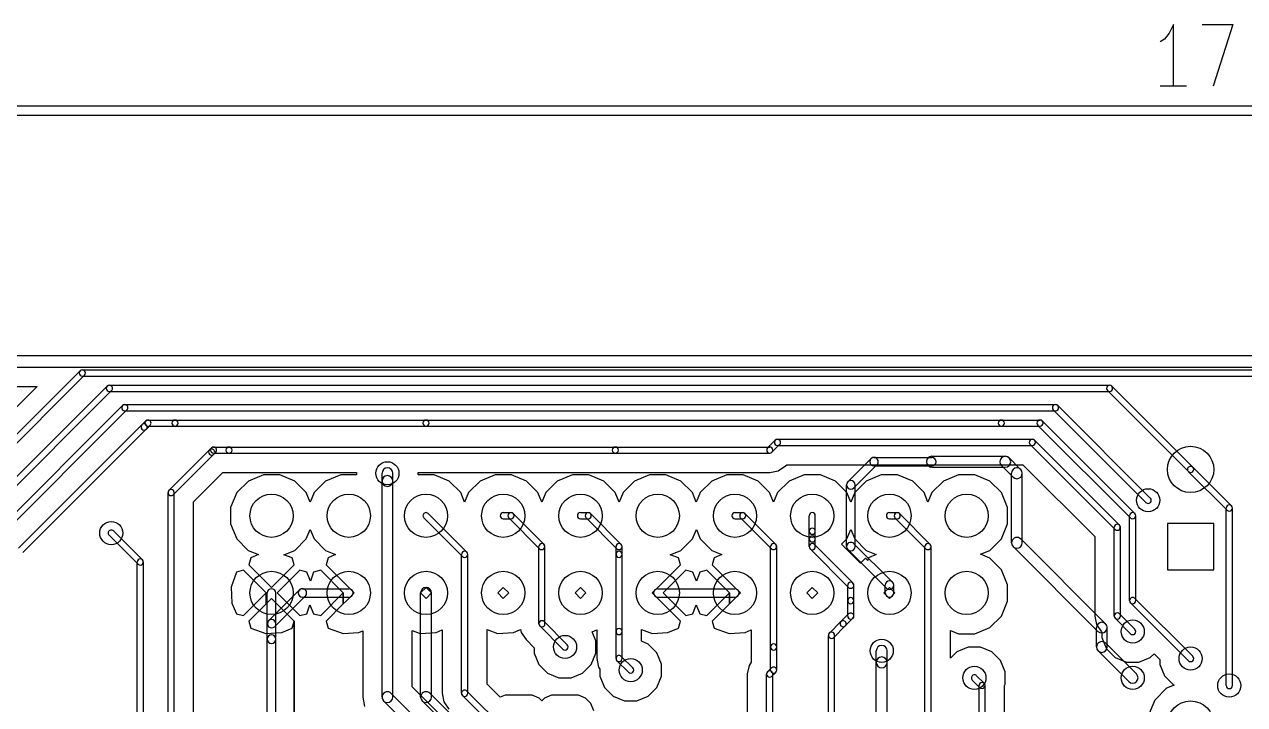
# Model space of a CAD drawing. Extents: x -29274 to 69862, y 24345 to 162744.
# Drawn here: x 9100 to 24898, y 73323 to 82136 of the extents above; entities that cross this region are included whole.
import ezdxf

# ---------------------------------------------------------------- set-up
doc = ezdxf.new("R2010")
doc.units = 0
doc.layers.add('BLACK', color=1, linetype='CONTINUOUS')

msp = doc.modelspace()

# ---------------------------------------------------------------- linework, layer by layer
at = {"layer": 'BLACK'}
for p, q in [((23920, 82022), (23862, 81946)), ((23977, 82136), (23920, 82022)), ((23977, 81336), (23977, 82136)), ((24348, 82136), (24748, 82136)), ((24748, 82136), (24491, 81336)), ((23862, 81946), (23805, 81908)), ((24148, 81336), (23805, 81336)), ((-8500, 81080), (61650, 81080)), ((-8500, 80960), (61650, 80960)), ((-7900, 77845), (61650, 77845)), ((-7900, 77695), (61650, 77695)), ((9821, 77648), (7622, 75449)), ((9878, 77591), (7679, 75392)), ((9850, 77660), (28100, 77660)), ((9850, 77580), (28100, 77580)), ((-7700, 77445), (9265, 77445)), ((-7700, 77445), (9265, 77445)), ((7022, 74299), (10171, 77448)), ((9265, 77445), (7639, 75819)), ((9265, 77445), (7639, 75819)), ((10200, 77460), (23150, 77460)), ((23179, 77448), (24228, 76399)), ((7079, 74242), (10228, 77391)), ((10200, 77380), (23150, 77380)), ((23122, 77391), (24171, 76342)), ((7422, 74249), (10371, 77198)), ((7479, 74192), (10428, 77141)), ((10400, 77210), (22450, 77210)), ((10400, 77130), (22450, 77130)), ((22422, 77141), (23621, 75942)), ((22479, 77198), (23678, 75999)), ((9022, 75349), (10621, 76948)), ((10622, 76949), (10671, 76998)), ((10679, 76892), (10728, 76941)), ((10700, 77010), (11050, 77010)), ((11050, 77010), (14300, 77010)), ((14300, 77010), (21750, 77010)), ((21750, 77010), (22250, 77010)), ((22222, 76941), (23421, 75742)), ((22279, 76998), (23478, 75799)), ((9079, 75292), (10678, 76891)), ((10700, 76930), (11050, 76930)), ((11050, 76930), (14300, 76930)), ((14300, 76930), (21750, 76930)), ((21750, 76930), (22250, 76930)), ((10971, 76099), (11496, 76624)), ((11497, 76624), (11521, 76648)), ((11550, 76660), (11750, 76660)), ((11750, 76660), (16750, 76660)), ((16750, 76660), (18750, 76660)), ((18722, 76649), (18821, 76748)), ((18779, 76592), (18878, 76691)), ((18850, 76760), (22150, 76760)), ((18850, 76680), (22150, 76680)), ((22122, 76691), (23221, 75592)), ((22179, 76748), (23278, 75649)), ((11028, 76042), (11553, 76567)), ((11550, 76580), (11750, 76580)), ((11553, 76568), (11577, 76592)), ((11750, 76580), (16750, 76580)), ((16750, 76580), (18750, 76580)), ((19761, 76209), (20061, 76509)), ((20100, 76525), (20850, 76525)), ((20850, 76540), (21800, 76540)), ((21850, 76519), (21999, 76370)), ((11290, 75950), (11670, 76330)), ((11290, 75950), (11670, 76330)), ((11670, 76330), (11750, 76330)), ((11670, 76330), (11750, 76330)), ((11750, 76330), (13401, 76330)), ((11750, 76330), (13401, 76330)), ((13401, 76330), (13401, 76300)), ((13401, 76330), (13401, 76300)), ((13730, 76220), (13730, 76320)), ((13870, 76220), (13870, 76320)), ((14199, 76300), (14199, 76330)), ((14199, 76330), (16750, 76330)), ((14199, 76300), (14199, 76330)), ((14199, 76330), (16750, 76330)), ((16750, 76330), (18750, 76330)), ((16750, 76330), (18750, 76330)), ((18750, 76330), (18861, 76352)), ((18750, 76330), (18861, 76352)), ((18861, 76352), (18955, 76415)), ((18861, 76352), (18955, 76415)), ((18955, 76415), (18970, 76430)), ((18955, 76415), (18970, 76430)), ((18970, 76430), (22029, 76430)), ((18970, 76430), (22029, 76430)), ((19839, 76131), (20139, 76431)), ((20100, 76415), (20850, 76415)), ((20850, 76400), (21800, 76400)), ((21751, 76420), (21900, 76271)), ((21880, 75420), (21880, 76320)), ((22020, 75420), (22020, 76320)), ((22029, 76430), (22960, 75500)), ((22029, 76430), (22960, 75500)), ((24671, 75842), (24172, 76341)), ((24728, 75899), (24229, 76398)), ((12000, 76219), (11851, 76071)), ((12000, 76219), (11851, 76071)), ((12195, 76300), (12000, 76219)), ((12195, 76300), (12000, 76219)), ((12406, 76300), (12195, 76300)), ((12406, 76300), (12195, 76300)), ((12601, 76219), (12406, 76300)), ((12601, 76219), (12406, 76300)), ((12749, 76070), (12601, 76219)), ((12749, 76070), (12601, 76219)), ((13000, 76219), (12851, 76071)), ((13000, 76219), (12851, 76071)), ((13195, 76300), (13000, 76219)), ((13195, 76300), (13000, 76219)), ((13401, 76300), (13195, 76300)), ((13401, 76300), (13195, 76300)), ((13730, 73420), (13730, 76220)), ((13870, 73420), (13870, 76220)), ((14406, 76300), (14199, 76300)), ((14406, 76300), (14199, 76300)), ((14601, 76219), (14406, 76300)), ((14601, 76219), (14406, 76300)), ((14749, 76070), (14601, 76219)), ((14749, 76070), (14601, 76219)), ((15000, 76219), (14851, 76071)), ((15000, 76219), (14851, 76071)), ((15195, 76300), (15000, 76219)), ((15195, 76300), (15000, 76219)), ((15406, 76300), (15195, 76300)), ((15406, 76300), (15195, 76300)), ((15601, 76219), (15406, 76300)), ((15601, 76219), (15406, 76300)), ((15749, 76070), (15601, 76219)), ((15749, 76070), (15601, 76219)), ((16000, 76219), (15851, 76071)), ((16000, 76219), (15851, 76071)), ((16195, 76300), (16000, 76219)), ((16195, 76300), (16000, 76219)), ((16406, 76300), (16195, 76300)), ((16406, 76300), (16195, 76300)), ((16601, 76219), (16406, 76300)), ((16601, 76219), (16406, 76300)), ((16749, 76070), (16601, 76219)), ((16749, 76070), (16601, 76219)), ((17000, 76219), (16851, 76071)), ((17000, 76219), (16851, 76071)), ((17195, 76300), (17000, 76219)), ((17195, 76300), (17000, 76219)), ((17406, 76300), (17195, 76300)), ((17406, 76300), (17195, 76300)), ((17601, 76219), (17406, 76300)), ((17601, 76219), (17406, 76300)), ((17749, 76070), (17601, 76219)), ((17749, 76070), (17601, 76219)), ((18000, 76219), (17851, 76071)), ((18000, 76219), (17851, 76071)), ((18195, 76300), (18000, 76219)), ((18195, 76300), (18000, 76219)), ((18406, 76300), (18195, 76300)), ((18406, 76300), (18195, 76300)), ((18601, 76219), (18406, 76300)), ((18601, 76219), (18406, 76300)), ((18749, 76070), (18601, 76219)), ((18749, 76070), (18601, 76219)), ((19000, 76219), (18851, 76071)), ((19000, 76219), (18851, 76071)), ((19195, 76300), (19000, 76219)), ((19195, 76300), (19000, 76219)), ((19406, 76300), (19195, 76300)), ((19406, 76300), (19195, 76300)), ((19601, 76219), (19406, 76300)), ((19601, 76219), (19406, 76300)), ((19749, 76070), (19601, 76219)), ((19749, 76070), (19601, 76219)), ((19745, 75370), (19745, 76170)), ((20000, 76219), (19851, 76071)), ((20000, 76219), (19851, 76071)), ((19855, 75370), (19855, 76170)), ((20195, 76300), (20000, 76219)), ((20195, 76300), (20000, 76219)), ((20406, 76300), (20195, 76300)), ((20406, 76300), (20195, 76300)), ((20601, 76219), (20406, 76300)), ((20601, 76219), (20406, 76300)), ((20749, 76070), (20601, 76219)), ((20749, 76070), (20601, 76219)), ((21000, 76219), (20851, 76071)), ((21000, 76219), (20851, 76071)), ((21195, 76300), (21000, 76219)), ((21195, 76300), (21000, 76219)), ((21406, 76300), (21195, 76300)), ((21406, 76300), (21195, 76300)), ((21601, 76219), (21406, 76300)), ((21601, 76219), (21406, 76300)), ((21749, 76070), (21601, 76219)), ((21749, 76070), (21601, 76219)), ((10960, 69920), (10960, 76070)), ((11040, 69920), (11040, 76070)), ((11851, 76071), (11770, 75876)), ((11851, 76071), (11770, 75876)), ((12799, 75948), (12749, 76070)), ((12799, 75948), (12749, 76070)), ((12851, 76071), (12799, 75948)), ((12851, 76071), (12799, 75948)), ((14799, 75948), (14749, 76070)), ((14799, 75948), (14749, 76070)), ((14851, 76071), (14799, 75948)), ((14851, 76071), (14799, 75948)), ((15799, 75948), (15749, 76070)), ((15799, 75948), (15749, 76070)), ((15851, 76071), (15799, 75948)), ((15851, 76071), (15799, 75948)), ((16799, 75948), (16749, 76070)), ((16799, 75948), (16749, 76070)), ((16851, 76071), (16799, 75948)), ((16851, 76071), (16799, 75948)), ((17799, 75948), (17749, 76070)), ((17799, 75948), (17749, 76070)), ((17851, 76071), (17799, 75948)), ((17851, 76071), (17799, 75948)), ((18799, 75948), (18749, 76070)), ((18799, 75948), (18749, 76070)), ((18851, 76071), (18799, 75948)), ((18851, 76071), (18799, 75948)), ((19799, 75948), (19749, 76070)), ((19799, 75948), (19749, 76070)), ((19851, 76071), (19799, 75948)), ((19851, 76071), (19799, 75948)), ((20799, 75948), (20749, 76070)), ((20799, 75948), (20749, 76070)), ((20851, 76071), (20799, 75948)), ((20851, 76071), (20799, 75948)), ((21830, 75875), (21749, 76070)), ((21830, 75875), (21749, 76070)), ((11290, 70092), (11290, 75950)), ((11290, 70092), (11290, 75950)), ((11770, 75876), (11770, 75665)), ((11770, 75876), (11770, 75665)), ((21830, 75664), (21830, 75875)), ((21830, 75664), (21830, 75875)), ((24660, 73570), (24660, 75870)), ((24740, 73570), (24740, 75870)), ((14771, 75242), (14272, 75741)), ((14828, 75299), (14329, 75798)), ((15300, 75810), (15400, 75810)), ((15300, 75730), (15400, 75730)), ((15372, 75741), (15771, 75342)), ((15429, 75798), (15828, 75399)), ((16300, 75810), (16400, 75810)), ((16300, 75730), (16400, 75730)), ((16372, 75741), (16771, 75342)), ((16429, 75798), (16828, 75399)), ((18300, 75810), (18400, 75810)), ((18300, 75730), (18400, 75730)), ((18372, 75741), (18771, 75342)), ((18429, 75798), (18828, 75399)), ((19260, 75570), (19260, 75770)), ((19340, 75570), (19340, 75770)), ((20300, 75810), (20400, 75810)), ((20300, 75730), (20400, 75730)), ((20372, 75741), (20771, 75342)), ((20429, 75798), (20828, 75399)), ((23410, 74670), (23410, 75770)), ((23490, 74670), (23490, 75770)), ((10571, 75142), (10196, 75517)), ((10628, 75199), (10253, 75574)), ((11770, 75665), (11851, 75470)), ((11770, 75665), (11851, 75470)), ((12749, 75469), (12800, 75593)), ((12749, 75469), (12800, 75593)), ((12800, 75593), (12851, 75470)), ((12800, 75593), (12851, 75470)), ((17749, 75469), (17800, 75593)), ((17749, 75469), (17800, 75593)), ((17800, 75593), (17851, 75470)), ((17800, 75593), (17851, 75470)), ((19260, 75470), (19260, 75570)), ((19340, 75470), (19340, 75570)), ((19749, 75469), (19800, 75593)), ((19749, 75469), (19800, 75593)), ((19800, 75593), (19851, 75470)), ((19800, 75593), (19851, 75470)), ((21749, 75469), (21830, 75664)), ((21749, 75469), (21830, 75664)), ((23210, 74470), (23210, 75620)), ((23290, 74470), (23290, 75620)), ((23900, 75670), (23900, 75070)), ((24500, 75670), (23900, 75670)), ((24500, 75070), (24500, 75670)), ((11851, 75470), (11999, 75321)), ((11851, 75470), (11999, 75321)), ((12600, 75321), (12749, 75469)), ((12600, 75321), (12749, 75469)), ((12851, 75470), (12999, 75321)), ((12851, 75470), (12999, 75321)), ((15760, 74370), (15760, 75370)), ((15840, 74370), (15840, 75370)), ((16760, 75270), (16760, 75370)), ((16840, 75270), (16840, 75370)), ((17600, 75321), (17749, 75469)), ((17600, 75321), (17749, 75469)), ((17851, 75470), (17999, 75321)), ((17851, 75470), (17999, 75321)), ((18760, 74070), (18760, 75370)), ((18840, 74070), (18840, 75370)), ((19260, 75370), (19260, 75470)), ((19329, 75398), (19828, 74899)), ((19340, 75370), (19340, 75470)), ((19679, 75401), (19749, 75469)), ((19679, 75401), (19749, 75469)), ((19924, 75156), (19679, 75401)), ((19924, 75156), (19679, 75401)), ((20338, 74909), (19839, 75408)), ((19851, 75470), (19999, 75321)), ((19851, 75470), (19999, 75321)), ((20760, 73120), (20760, 75370)), ((20840, 73120), (20840, 75370)), ((21600, 75321), (21749, 75469)), ((21600, 75321), (21749, 75469)), ((23000, 74271), (21901, 75370)), ((23099, 74370), (22000, 75469)), ((22960, 75500), (22960, 74470)), ((22960, 75500), (22960, 74470)), ((11999, 75321), (12129, 75267)), ((11999, 75321), (12129, 75267)), ((12031, 75226), (12007, 75134)), ((12031, 75226), (12007, 75134)), ((12129, 75267), (12031, 75226)), ((12129, 75267), (12031, 75226)), ((12461, 75264), (12600, 75321)), ((12461, 75264), (12600, 75321)), ((12569, 75226), (12461, 75264)), ((12569, 75226), (12461, 75264)), ((12593, 75134), (12569, 75226)), ((12593, 75134), (12569, 75226)), ((12999, 75321), (13129, 75267)), ((12999, 75321), (13129, 75267)), ((13031, 75226), (13007, 75134)), ((13031, 75226), (13007, 75134)), ((13129, 75267), (13031, 75226)), ((13129, 75267), (13031, 75226)), ((14760, 73470), (14760, 75270)), ((14840, 73470), (14840, 75270)), ((16760, 74270), (16760, 75270)), ((16840, 74270), (16840, 75270)), ((17461, 75264), (17600, 75321)), ((17461, 75264), (17600, 75321)), ((17569, 75226), (17461, 75264)), ((17569, 75226), (17461, 75264)), ((17593, 75134), (17569, 75226)), ((17593, 75134), (17569, 75226)), ((17999, 75321), (18129, 75267)), ((17999, 75321), (18129, 75267)), ((18031, 75226), (18007, 75134)), ((18031, 75226), (18007, 75134)), ((18129, 75267), (18031, 75226)), ((18129, 75267), (18031, 75226)), ((19272, 75341), (19771, 74842)), ((20261, 74832), (19762, 75331)), ((19990, 75222), (19924, 75156)), ((19990, 75222), (19924, 75156)), ((20021, 75191), (19990, 75222)), ((20021, 75191), (19990, 75222)), ((19999, 75321), (20129, 75267)), ((19999, 75321), (20129, 75267)), ((20031, 75226), (20021, 75191)), ((20031, 75226), (20021, 75191)), ((20129, 75267), (20031, 75226)), ((20129, 75267), (20031, 75226)), ((21477, 75271), (21600, 75321)), ((21477, 75271), (21600, 75321)), ((21601, 75219), (21477, 75271)), ((21601, 75219), (21477, 75271)), ((21749, 75070), (21601, 75219)), ((21749, 75070), (21601, 75219)), ((10560, 69420), (10560, 75170)), ((10640, 69420), (10640, 75170)), ((11936, 75063), (11844, 75039)), ((11936, 75063), (11844, 75039)), ((12229, 74770), (11936, 75063)), ((12229, 74770), (11936, 75063)), ((12007, 75134), (12300, 74841)), ((12007, 75134), (12300, 74841)), ((12300, 74841), (12593, 75134)), ((12300, 74841), (12593, 75134)), ((12664, 75063), (12371, 74770)), ((12664, 75063), (12371, 74770)), ((12756, 75039), (12664, 75063)), ((12756, 75039), (12664, 75063)), ((12936, 75063), (12844, 75039)), ((12936, 75063), (12844, 75039)), ((13229, 74770), (12936, 75063)), ((13229, 74770), (12936, 75063)), ((13007, 75134), (13265, 74876)), ((13007, 75134), (13265, 74876)), ((17335, 74876), (17593, 75134)), ((17335, 74876), (17593, 75134)), ((17664, 75063), (17371, 74770)), ((17664, 75063), (17371, 74770)), ((17756, 75039), (17664, 75063)), ((17756, 75039), (17664, 75063)), ((17936, 75063), (17844, 75039)), ((17936, 75063), (17844, 75039)), ((18229, 74770), (17936, 75063)), ((18229, 74770), (17936, 75063)), ((18007, 75134), (18265, 74876)), ((18007, 75134), (18265, 74876)), ((21830, 74875), (21749, 75070)), ((21830, 74875), (21749, 75070)), ((23900, 75070), (24500, 75070)), ((11844, 75039), (11776, 74844)), ((11844, 75039), (11776, 74844)), ((12803, 74924), (12756, 75039)), ((12803, 74924), (12756, 75039)), ((12844, 75039), (12803, 74924)), ((12844, 75039), (12803, 74924)), ((17803, 74924), (17756, 75039)), ((17803, 74924), (17756, 75039)), ((17844, 75039), (17803, 74924)), ((17844, 75039), (17803, 74924)), ((11776, 74844), (11787, 74638)), ((11776, 74844), (11787, 74638)), ((11936, 74477), (12229, 74770)), ((11936, 74477), (12229, 74770)), ((12229, 74628), (12229, 74770)), ((12229, 74770), (12229, 74628)), ((12229, 74628), (12229, 74770)), ((12229, 74770), (12229, 74628)), ((12245, 74170), (12245, 74770)), ((12262, 74409), (12661, 74808)), ((12339, 74332), (12738, 74731)), ((12355, 74170), (12355, 74770)), ((12371, 74770), (12664, 74477)), ((12371, 74770), (12664, 74477)), ((12700, 74825), (13300, 74825)), ((12936, 74477), (13229, 74770)), ((12936, 74477), (13229, 74770)), ((13229, 74628), (13229, 74770)), ((13229, 74770), (13229, 74628)), ((13229, 74628), (13229, 74770)), ((13229, 74770), (13229, 74628)), ((13265, 74876), (13300, 74841)), ((13265, 74876), (13300, 74841)), ((13300, 74841), (13371, 74770)), ((13300, 74841), (13371, 74770)), ((13371, 74770), (13300, 74699)), ((13371, 74770), (13300, 74699)), ((14229, 74770), (14300, 74841)), ((14229, 74770), (14300, 74841)), ((14300, 74699), (14229, 74770)), ((14300, 74699), (14229, 74770)), ((14230, 73420), (14230, 74770)), ((14300, 74841), (14371, 74770)), ((14300, 74841), (14371, 74770)), ((14371, 74770), (14300, 74699)), ((14371, 74770), (14300, 74699)), ((14370, 73420), (14370, 74770)), ((15229, 74770), (15300, 74841)), ((15229, 74770), (15300, 74841)), ((15300, 74699), (15229, 74770)), ((15300, 74699), (15229, 74770)), ((15300, 74841), (15371, 74770)), ((15300, 74841), (15371, 74770)), ((15371, 74770), (15300, 74699)), ((15371, 74770), (15300, 74699)), ((16229, 74770), (16300, 74841)), ((16229, 74770), (16300, 74841)), ((16300, 74699), (16229, 74770)), ((16300, 74699), (16229, 74770)), ((16300, 74841), (16371, 74770)), ((16300, 74841), (16371, 74770)), ((16371, 74770), (16300, 74699)), ((16371, 74770), (16300, 74699)), ((17229, 74770), (17300, 74841)), ((17229, 74770), (17300, 74841)), ((17300, 74699), (17229, 74770)), ((17300, 74699), (17229, 74770)), ((17300, 74841), (17335, 74876)), ((17300, 74841), (17335, 74876)), ((17300, 74825), (18300, 74825)), ((17371, 74770), (17664, 74477)), ((17371, 74770), (17664, 74477)), ((17936, 74477), (18229, 74770)), ((17936, 74477), (18229, 74770)), ((18229, 74628), (18229, 74770)), ((18229, 74770), (18229, 74628)), ((18229, 74628), (18229, 74770)), ((18229, 74770), (18229, 74628)), ((18265, 74876), (18300, 74841)), ((18265, 74876), (18300, 74841)), ((18300, 74841), (18371, 74770)), ((18300, 74841), (18371, 74770)), ((18371, 74770), (18300, 74699)), ((18371, 74770), (18300, 74699)), ((19229, 74770), (19300, 74841)), ((19229, 74770), (19300, 74841)), ((19300, 74699), (19229, 74770)), ((19300, 74699), (19229, 74770)), ((19300, 74841), (19371, 74770)), ((19300, 74841), (19371, 74770)), ((19371, 74770), (19300, 74699)), ((19371, 74770), (19300, 74699)), ((19760, 74670), (19760, 74870)), ((19840, 74670), (19840, 74870)), ((20229, 74770), (20300, 74841)), ((20229, 74770), (20300, 74841)), ((20300, 74699), (20229, 74770)), ((20300, 74699), (20229, 74770)), ((20245, 74770), (20245, 74870)), ((20300, 74841), (20371, 74770)), ((20300, 74841), (20371, 74770)), ((20371, 74770), (20300, 74699)), ((20371, 74770), (20300, 74699)), ((20355, 74770), (20355, 74870)), ((21830, 74664), (21830, 74875)), ((21830, 74664), (21830, 74875)), ((11787, 74638), (11844, 74501)), ((11787, 74638), (11844, 74501)), ((12229, 74628), (12007, 74406)), ((12229, 74628), (12007, 74406)), ((12300, 74699), (12229, 74628)), ((12300, 74699), (12229, 74628)), ((12593, 74406), (12300, 74699)), ((12593, 74406), (12300, 74699)), ((12700, 74715), (13300, 74715)), ((12756, 74501), (12796, 74617)), ((12756, 74501), (12796, 74617)), ((12796, 74617), (12844, 74501)), ((12796, 74617), (12844, 74501)), ((13229, 74628), (13007, 74406)), ((13229, 74628), (13007, 74406)), ((13265, 74664), (13229, 74628)), ((13265, 74664), (13229, 74628)), ((13300, 74699), (13265, 74664)), ((13300, 74699), (13265, 74664)), ((17300, 74715), (18300, 74715)), ((17335, 74664), (17300, 74699)), ((17335, 74664), (17300, 74699)), ((17593, 74406), (17335, 74664)), ((17593, 74406), (17335, 74664)), ((17756, 74501), (17796, 74617)), ((17756, 74501), (17796, 74617)), ((17796, 74617), (17844, 74501)), ((17796, 74617), (17844, 74501)), ((18229, 74628), (18007, 74406)), ((18229, 74628), (18007, 74406)), ((18265, 74664), (18229, 74628)), ((18265, 74664), (18229, 74628)), ((18300, 74699), (18265, 74664)), ((18300, 74699), (18265, 74664)), ((19760, 74470), (19760, 74670)), ((19840, 74470), (19840, 74670)), ((21749, 74469), (21830, 74664)), ((21749, 74469), (21830, 74664)), ((24171, 73892), (23422, 74641)), ((24228, 73949), (23479, 74698)), ((11844, 74501), (11936, 74477)), ((11844, 74501), (11936, 74477)), ((12664, 74477), (12756, 74501)), ((12664, 74477), (12756, 74501)), ((12844, 74501), (12936, 74477)), ((12844, 74501), (12936, 74477)), ((17664, 74477), (17756, 74501)), ((17664, 74477), (17756, 74501)), ((17844, 74501), (17936, 74477)), ((17844, 74501), (17936, 74477)), ((19672, 74399), (19771, 74498)), ((19729, 74342), (19828, 74441)), ((21600, 74321), (21749, 74469)), ((21600, 74321), (21749, 74469)), ((22960, 74470), (22982, 74359)), ((22960, 74470), (22982, 74359)), ((23222, 74441), (23421, 74242)), ((23279, 74498), (23478, 74299)), ((12007, 74406), (12031, 74314)), ((12007, 74406), (12031, 74314)), ((12031, 74314), (12226, 74246)), ((12031, 74314), (12226, 74246)), ((12226, 74246), (12432, 74257)), ((12226, 74246), (12432, 74257)), ((12245, 74170), (12245, 74370)), ((12355, 74170), (12355, 74370)), ((12432, 74257), (12569, 74314)), ((12432, 74257), (12569, 74314)), ((12569, 74314), (12593, 74406)), ((12569, 74314), (12593, 74406)), ((12593, 73001), (12593, 74406)), ((12593, 74406), (12593, 73001)), ((12593, 73001), (12593, 74406)), ((12593, 74406), (12593, 73001)), ((13007, 74406), (13031, 74314)), ((13007, 74406), (13031, 74314)), ((13031, 74314), (13226, 74246)), ((13031, 74314), (13226, 74246)), ((13226, 74246), (13432, 74257)), ((13226, 74246), (13432, 74257)), ((13432, 74257), (13480, 74277)), ((13432, 74257), (13480, 74277)), ((13480, 74277), (13480, 73420)), ((13480, 74277), (13480, 73420)), ((14120, 73553), (14120, 74283)), ((14120, 74283), (14226, 74246)), ((14120, 73553), (14120, 74283)), ((14120, 74283), (14226, 74246)), ((14226, 74246), (14432, 74257)), ((14226, 74246), (14432, 74257)), ((14432, 74257), (14510, 74290)), ((14432, 74257), (14510, 74290)), ((14510, 74290), (14510, 73470)), ((14510, 74290), (14510, 73470)), ((15090, 73590), (15090, 74294)), ((15090, 74294), (15226, 74246)), ((15090, 73590), (15090, 74294)), ((15090, 74294), (15226, 74246)), ((15226, 74246), (15432, 74257)), ((15226, 74246), (15432, 74257)), ((15432, 74257), (15524, 74296)), ((15432, 74257), (15524, 74296)), ((15524, 74296), (15532, 74259)), ((15524, 74296), (15532, 74259)), ((15532, 74259), (15595, 74165)), ((15532, 74259), (15595, 74165)), ((15772, 74342), (16072, 74042)), ((15828, 74398), (16128, 74098)), ((16450, 74265), (16510, 74290)), ((16450, 74265), (16510, 74290)), ((16499, 74149), (16450, 74265)), ((16499, 74149), (16450, 74265)), ((16510, 74290), (16510, 74270)), ((16510, 74290), (16510, 74270)), ((16510, 74270), (16510, 73920)), ((16510, 74270), (16510, 73920)), ((16760, 73920), (16760, 74270)), ((16840, 73920), (16840, 74270)), ((17090, 74270), (17090, 74294)), ((17090, 74294), (17226, 74246)), ((17090, 74270), (17090, 74294)), ((17090, 74294), (17226, 74246)), ((17090, 74144), (17090, 74270)), ((17090, 74144), (17090, 74270)), ((17226, 74246), (17432, 74257)), ((17226, 74246), (17432, 74257)), ((17432, 74257), (17569, 74314)), ((17432, 74257), (17569, 74314)), ((17569, 74314), (17593, 74406)), ((17569, 74314), (17593, 74406)), ((18007, 74406), (18031, 74314)), ((18007, 74406), (18031, 74314)), ((18031, 74314), (18226, 74246)), ((18031, 74314), (18226, 74246)), ((18226, 74246), (18432, 74257)), ((18226, 74246), (18432, 74257)), ((18432, 74257), (18510, 74290)), ((18432, 74257), (18510, 74290)), ((18510, 74290), (18510, 74070)), ((18510, 74290), (18510, 74070)), ((19522, 74248), (19672, 74398)), ((19578, 74192), (19728, 74342)), ((21090, 73924), (21090, 74284)), ((21090, 74284), (21194, 74240)), ((21090, 73924), (21090, 74284)), ((21090, 74284), (21194, 74240)), ((21405, 74240), (21600, 74321)), ((21405, 74240), (21600, 74321)), ((22980, 74070), (22980, 74320)), ((22982, 74359), (23045, 74265)), ((22982, 74359), (23045, 74265)), ((23045, 74265), (23051, 74259)), ((23045, 74265), (23051, 74259)), ((23051, 74259), (23051, 74191)), ((23051, 74259), (23051, 74191)), ((23120, 74070), (23120, 74320)), ((12245, 72670), (12245, 74170)), ((12355, 72670), (12355, 74170)), ((15595, 74165), (15701, 74059)), ((15595, 74165), (15701, 74059)), ((16499, 73990), (16499, 74149)), ((16499, 73990), (16499, 74149)), ((17176, 74108), (17090, 74144)), ((17176, 74108), (17090, 74144)), ((17288, 73996), (17176, 74108)), ((17288, 73996), (17176, 74108)), ((19510, 71920), (19510, 74220)), ((19590, 71920), (19590, 74220)), ((21194, 74240), (21405, 74240)), ((21194, 74240), (21405, 74240)), ((23051, 74191), (23112, 74044)), ((23051, 74191), (23112, 74044)), ((23499, 73720), (23100, 74119)), ((15701, 74059), (15701, 73991)), ((15701, 74059), (15701, 73991)), ((15701, 73991), (15762, 73844)), ((15701, 73991), (15762, 73844)), ((16438, 73844), (16499, 73990)), ((16438, 73844), (16499, 73990)), ((16978, 73798), (16828, 73948)), ((17349, 73849), (17288, 73996)), ((17349, 73849), (17288, 73996)), ((18510, 74070), (18510, 73873)), ((18510, 74070), (18510, 73873)), ((18760, 73770), (18760, 74070)), ((18840, 73770), (18840, 74070)), ((20130, 73870), (20130, 74020)), ((20270, 73870), (20270, 74020)), ((21174, 74008), (21090, 73924)), ((21174, 74008), (21090, 73924)), ((21321, 74069), (21174, 74008)), ((21321, 74069), (21174, 74008)), ((21480, 74069), (21321, 74069)), ((21480, 74069), (21321, 74069)), ((21626, 74008), (21480, 74069)), ((21626, 74008), (21480, 74069)), ((21738, 73896), (21626, 74008)), ((21738, 73896), (21626, 74008)), ((23400, 73621), (23001, 74020)), ((23112, 74044), (23224, 73932)), ((23112, 74044), (23224, 73932)), ((23676, 73932), (23726, 73983)), ((23676, 73932), (23726, 73983)), ((23726, 73983), (23801, 73909)), ((23726, 73983), (23801, 73909)), ((15762, 73844), (15874, 73732)), ((15762, 73844), (15874, 73732)), ((16326, 73732), (16438, 73844)), ((16326, 73732), (16438, 73844)), ((16510, 73920), (16532, 73809)), ((16510, 73920), (16532, 73809)), ((16532, 73809), (16551, 73781)), ((16532, 73809), (16551, 73781)), ((16551, 73781), (16551, 73691)), ((16551, 73781), (16551, 73691)), ((16922, 73742), (16772, 73892)), ((17349, 73690), (17349, 73849)), ((17349, 73690), (17349, 73849)), ((18482, 73831), (18460, 73720)), ((18482, 73831), (18460, 73720)), ((18510, 73873), (18482, 73831)), ((18510, 73873), (18482, 73831)), ((18722, 73749), (18771, 73798)), ((20130, 72420), (20130, 73870)), ((20270, 72420), (20270, 73870)), ((21799, 73749), (21738, 73896)), ((21799, 73749), (21738, 73896)), ((23224, 73932), (23370, 73871)), ((23224, 73932), (23370, 73871)), ((23370, 73871), (23529, 73871)), ((23370, 73871), (23529, 73871)), ((23529, 73871), (23676, 73932)), ((23529, 73871), (23676, 73932)), ((23801, 73909), (23801, 73841)), ((23801, 73909), (23801, 73841)), ((23801, 73841), (23862, 73694)), ((23801, 73841), (23862, 73694)), ((15874, 73732), (16020, 73671)), ((15874, 73732), (16020, 73671)), ((16020, 73671), (16179, 73671)), ((16020, 73671), (16179, 73671)), ((16179, 73671), (16326, 73732)), ((16179, 73671), (16326, 73732)), ((16551, 73691), (16612, 73544)), ((16551, 73691), (16612, 73544)), ((17288, 73544), (17349, 73690)), ((17288, 73544), (17349, 73690)), ((18460, 73720), (18460, 70842)), ((18460, 73720), (18460, 70842)), ((18710, 70670), (18710, 73720)), ((18779, 73692), (18828, 73741)), ((18790, 70670), (18790, 73720)), ((21471, 73542), (21372, 73641)), ((21528, 73599), (21429, 73698)), ((21799, 73590), (21799, 73749)), ((21799, 73590), (21799, 73749)), ((23862, 73694), (23974, 73582)), ((23862, 73694), (23974, 73582)), ((14549, 72770), (13850, 73469)), ((14685, 72988), (14120, 73553)), ((14685, 72988), (14120, 73553)), ((15174, 72645), (14349, 73470)), ((14510, 73470), (14532, 73359)), ((14510, 73470), (14532, 73359)), ((15328, 72999), (14829, 73498)), ((15262, 73418), (15090, 73590)), ((15262, 73418), (15090, 73590)), ((16612, 73544), (16724, 73432)), ((16612, 73544), (16724, 73432)), ((17176, 73432), (17288, 73544)), ((17176, 73432), (17288, 73544)), ((21460, 72470), (21460, 73570)), ((21540, 72470), (21540, 73570)), ((21790, 73570), (21799, 73590)), ((21790, 73570), (21799, 73590)), ((21790, 73569), (21790, 73570)), ((21790, 73569), (21790, 73570)), ((21790, 73169), (21790, 73569)), ((21790, 73169), (21790, 73569)), ((23889, 73535), (23735, 73381)), ((23889, 73535), (23735, 73381)), ((23987, 73577), (23889, 73535)), ((23987, 73577), (23889, 73535)), ((23974, 73582), (23987, 73577)), ((23974, 73582), (23987, 73577)), ((13480, 73420), (13504, 73297)), ((13480, 73420), (13504, 73297)), ((14450, 72671), (13751, 73370)), ((15075, 72546), (14250, 73371)), ((14532, 73359), (14595, 73265)), ((14532, 73359), (14595, 73265)), ((15271, 72942), (14772, 73441)), ((15326, 73444), (15262, 73418)), ((15326, 73444), (15262, 73418)), ((15576, 73444), (15326, 73444)), ((15576, 73444), (15326, 73444)), ((15675, 73444), (15576, 73444)), ((15675, 73444), (15576, 73444)), ((15766, 73406), (15675, 73444)), ((15766, 73406), (15675, 73444)), ((15800, 73372), (15766, 73406)), ((15800, 73372), (15766, 73406)), ((15834, 73406), (15800, 73372)), ((15834, 73406), (15800, 73372)), ((15926, 73444), (15834, 73406)), ((15926, 73444), (15834, 73406)), ((16176, 73444), (15926, 73444)), ((16176, 73444), (15926, 73444)), ((16275, 73444), (16176, 73444)), ((16275, 73444), (16176, 73444)), ((16366, 73406), (16275, 73444)), ((16366, 73406), (16275, 73444)), ((16436, 73336), (16366, 73406)), ((16436, 73336), (16366, 73406)), ((16474, 73244), (16436, 73336)), ((16474, 73244), (16436, 73336)), ((16724, 73432), (16870, 73371)), ((16724, 73432), (16870, 73371)), ((16870, 73371), (17029, 73371)), ((16870, 73371), (17029, 73371)), ((17029, 73371), (17176, 73432)), ((17029, 73371), (17176, 73432)), ((23735, 73381), (23651, 73179)), ((23735, 73381), (23651, 73179))]:
    msp.add_line(p, q, dxfattribs=at)
for centre, radius in [((24200, 76370), 300), ((13800, 76320), 150), ((12300, 75770), 280), ((13300, 75770), 280), ((14300, 75770), 280), ((15300, 75770), 280), ((16300, 75770), 280), ((17300, 75770), 280), ((18300, 75770), 280), ((19300, 75770), 280), ((20300, 75770), 280), ((21300, 75770), 280), ((23650, 75970), 150), ((10225, 75545), 150), ((12300, 74770), 280), ((13300, 74770), 280), ((14300, 74770), 280), ((15300, 74770), 280), ((16300, 74770), 280), ((17300, 74770), 280), ((18300, 74770), 280), ((19300, 74770), 280), ((20300, 74770), 280), ((21300, 74770), 280), ((23450, 74270), 150), ((16100, 74070), 150), ((20200, 74020), 150), ((24200, 73920), 150), ((16950, 73770), 150), ((21400, 73670), 150), ((23450, 73670), 150), ((24700, 73570), 150), ((24200, 73070), 300)]:
    msp.add_circle(centre, radius, dxfattribs=at)
for centre, radius, start, end in [((9850, 77620), 40, 90, 270), ((9850, 77620), 40, -45, 135), ((10200, 77420), 40, 90, 270), ((10200, 77420), 40, 315, 495), ((23150, 77420), 40, 45, 225), ((23150, 77420), 40, 270, 450), ((10400, 77170), 40, 90, 270), ((10399, 77169), 40, 315, 495), ((22450, 77170), 40, 45, 225), ((22450, 77170), 40, 270, 450), ((10650, 76920), 40, 135, 315), ((10650, 76920), 40, 315, 495), ((10700, 76970), 40, 90, 270), ((10700, 76970), 40, 315, 495), ((11050, 76970), 40, 90, 270), ((11050, 76970), 40, 270, 450), ((14300, 76970), 40, 90, 270), ((14300, 76970), 40, 270, 450), ((21750, 76970), 40, 90, 270), ((21750, 76970), 40, 270, 450), ((22250, 76970), 40, 45, 225), ((22250, 76970), 40, 270, 450), ((11525, 76596), 40, 135, 315), ((11524, 76595), 40, 315, 495), ((11550, 76620), 40, 90, 270), ((11549, 76620), 40, 315, 495), ((11750, 76620), 40, 90, 270), ((11750, 76620), 40, 270, 450), ((16750, 76620), 40, 90, 270), ((16750, 76620), 40, 270, 450), ((18751, 76621), 40, 135, 315), ((18750, 76620), 40, 270, 450), ((18850, 76720), 40, 90, 270), ((18849, 76719), 40, 315, 495), ((22151, 76719), 40, 45, 225), ((22150, 76720), 40, 270, 450), ((20100, 76470), 55, 90, 270), ((20100, 76470), 55, 315, 495), ((20850, 76470), 70, 90, 270), ((20850, 76470), 55, 270, 450), ((21800, 76470), 70, 45, 225), ((21800, 76470), 70, 270, 450), ((13800, 76320), 70, 360, 540), ((21950, 76320), 70, 360, 540), ((21950, 76320), 70, 225, 405), ((24200, 76370), 40, 405, 585), ((24200, 76370), 40, 225, 405), ((13800, 76220), 70, 360, 540), ((13800, 76220), 70, 180, 360), ((19800, 76170), 55, 360, 540), ((19800, 76170), 55, 135, 315), ((11000, 76070), 40, 360, 540), ((11000, 76071), 40, 135, 315), ((23650, 75970), 40, 225, 405), ((24700, 75870), 40, 360, 540), ((24700, 75870), 40, 225, 405), ((14300, 75770), 40, 405, 585), ((15300, 75770), 40, 90, 270), ((15401, 75769), 40, 45, 225), ((15400, 75770), 40, 270, 450), ((16300, 75770), 40, 90, 270), ((16401, 75769), 40, 45, 225), ((16400, 75770), 40, 270, 450), ((18300, 75770), 40, 90, 270), ((18401, 75769), 40, 45, 225), ((18400, 75770), 40, 270, 450), ((19300, 75770), 40, 360, 540), ((20300, 75770), 40, 90, 270), ((20401, 75769), 40, 45, 225), ((20400, 75770), 40, 270, 450), ((23450, 75770), 40, 360, 540), ((23450, 75770), 40, 225, 405), ((10225, 75545), 40, 405, 585), ((19300, 75570), 40, 360, 540), ((19300, 75570), 40, 180, 360), ((23250, 75620), 40, 360, 540), ((23249, 75621), 40, 225, 405), ((15800, 75370), 40, 360, 540), ((15799, 75371), 40, 225, 405), ((16800, 75370), 40, 360, 540), ((16799, 75371), 40, 225, 405), ((18800, 75370), 40, 360, 540), ((18799, 75371), 40, 225, 405), ((19300, 75470), 40, 360, 540), ((19300, 75470), 40, 180, 360), ((19300, 75370), 40, 45, 225), ((19300, 75370), 40, 180, 360), ((19800, 75370), 55, 405, 585), ((19800, 75370), 55, 180, 360), ((20800, 75370), 40, 360, 540), ((20799, 75371), 40, 225, 405), ((21950, 75420), 70, 180, 360), ((21951, 75419), 70, 405, 585), ((10600, 75170), 40, 360, 540), ((14800, 75270), 40, 360, 540), ((14800, 75270), 40, 225, 405), ((16800, 75270), 40, 360, 540), ((16800, 75270), 40, 180, 360), ((10599, 75171), 40, 225, 405), ((19800, 74870), 40, 360, 540), ((19800, 74870), 40, 225, 405), ((20300, 74870), 55, 360, 540), ((20300, 74870), 55, 225, 405), ((12300, 74770), 55, 360, 540), ((12700, 74770), 55, 90, 270), ((12699, 74769), 55, 315, 495), ((13300, 74770), 55, 270, 450), ((14300, 74770), 70, 360, 540), ((17300, 74770), 55, 90, 270), ((18300, 74770), 55, 270, 450), ((20300, 74770), 55, 180, 360), ((19800, 74670), 40, 360, 540), ((19800, 74670), 40, 180, 360), ((23450, 74670), 40, 405, 585), ((23450, 74670), 40, 180, 360), ((12300, 74370), 55, 360, 540), ((19800, 74470), 40, 180, 360), ((19799, 74469), 40, 315, 495), ((23250, 74470), 40, 45, 225), ((23250, 74470), 40, 180, 360), ((12301, 74371), 55, 135, 315), ((15800, 74370), 40, 45, 225), ((15800, 74370), 40, 180, 360), ((16800, 74270), 40, 360, 540), ((16800, 74270), 40, 180, 360), ((19550, 74220), 40, 360, 540), ((19701, 74371), 40, 135, 315), ((19700, 74370), 40, 315, 495), ((23050, 74320), 70, 360, 540), ((23049, 74321), 70, 225, 405), ((23450, 74270), 40, 225, 405), ((12300, 74170), 55, 360, 540), ((12300, 74170), 55, 180, 360), ((12300, 74170), 55, 180, 360), ((16100, 74070), 40, 225, 405), ((18800, 74070), 40, 360, 540), ((19550, 74220), 40, 135, 315), ((23051, 74069), 70, 405, 585), ((16800, 73920), 40, 405, 585), ((18800, 74070), 40, 180, 360), ((20200, 74020), 70, 360, 540), ((20200, 73870), 70, 360, 540), ((23050, 74070), 70, 180, 360), ((24200, 73920), 40, 225, 405), ((16800, 73920), 40, 180, 360), ((16950, 73770), 40, 225, 405), ((18800, 73770), 40, 315, 495), ((20200, 73870), 70, 180, 360), ((18750, 73720), 40, 360, 540), ((18750, 73720), 40, 135, 315), ((18800, 73770), 40, 180, 360), ((21401, 73669), 40, 405, 585), ((23449, 73671), 70, 225, 405), ((13801, 73419), 70, 405, 585), ((14300, 73420), 70, 405, 585), ((14800, 73470), 40, 405, 585), ((14800, 73470), 40, 180, 360), ((21500, 73570), 40, 360, 540), ((21499, 73571), 40, 225, 405), ((24700, 73570), 40, 180, 360), ((13800, 73420), 70, 180, 360), ((14300, 73420), 70, 180, 360)]:
    msp.add_arc(centre, radius, start, end, dxfattribs=at)

doc.saveas('drawing.dxf')
